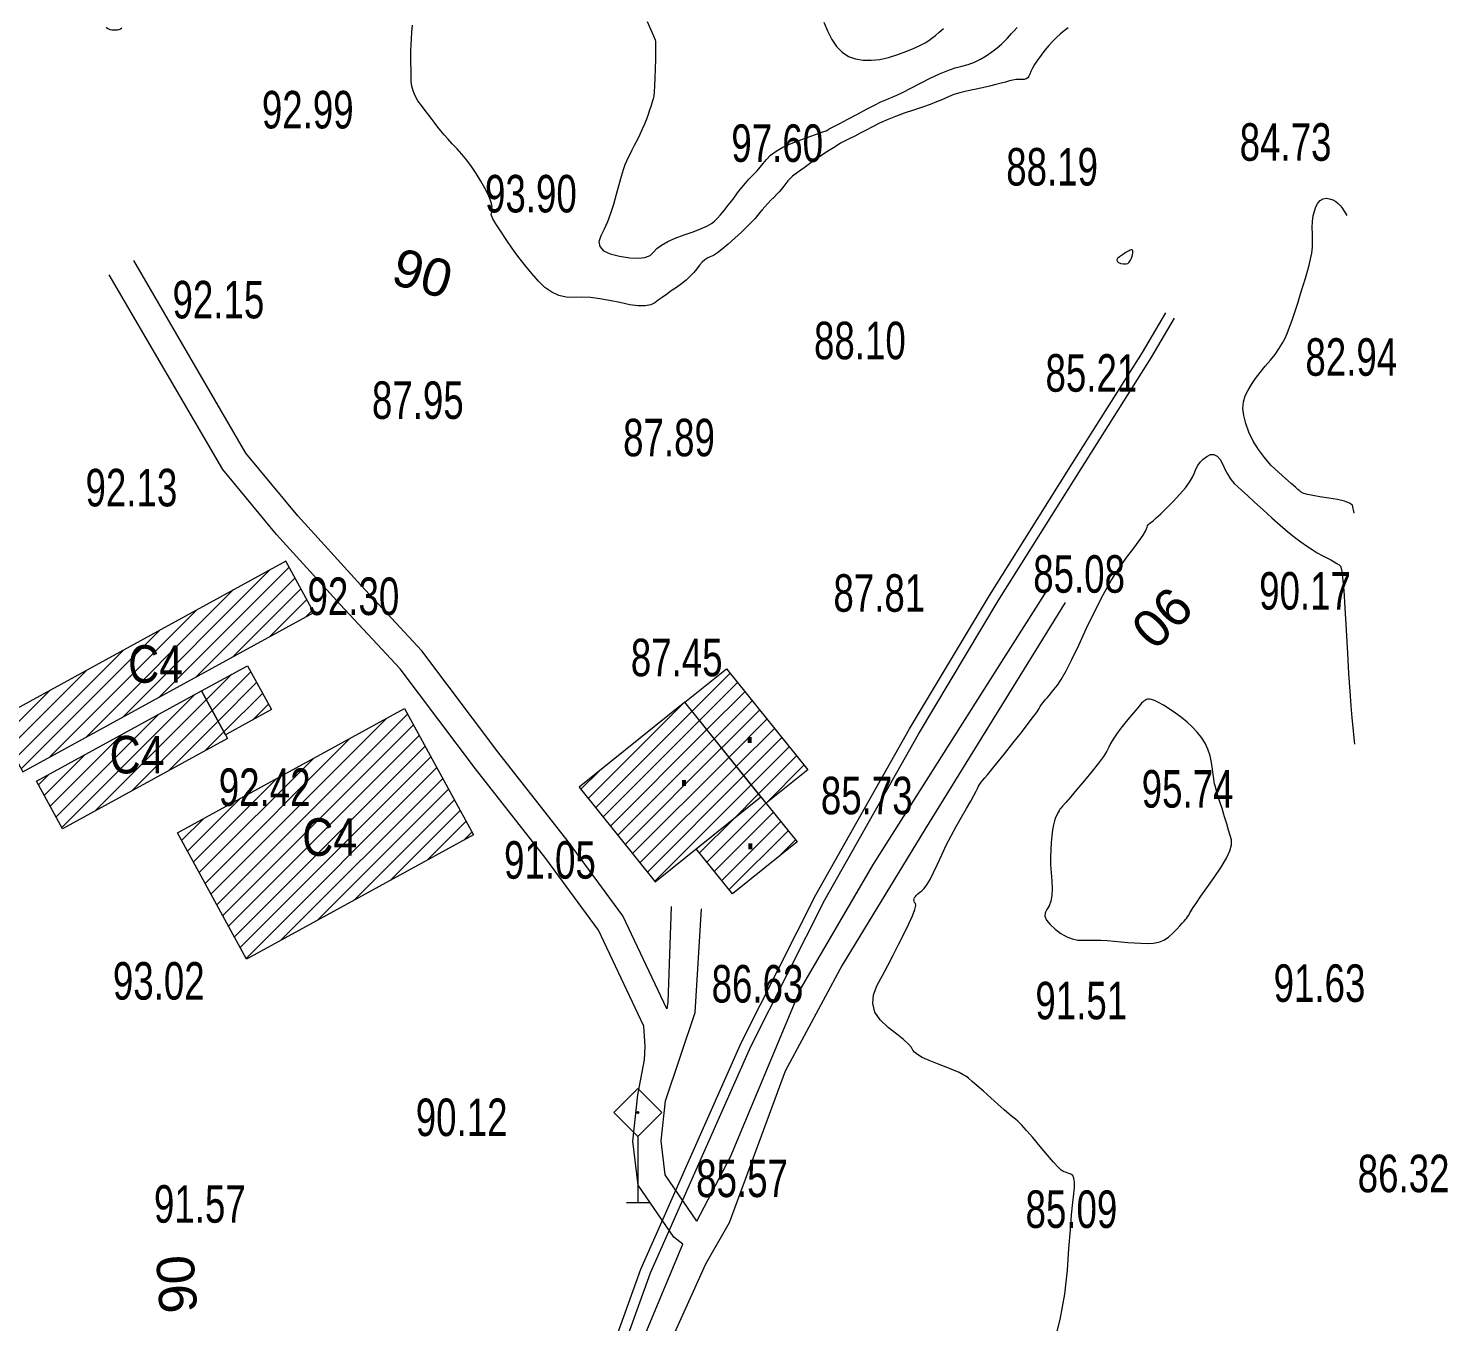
# Model space of a CAD drawing. Header units: metres. Extents: x 431726 to 434411, y 2469261 to 2472412.
# Drawn here: x 434259.7 to 434411.1, y 2471017.5 to 2471155.4 of the extents above; entities that cross this region are included whole.
import ezdxf
from ezdxf.enums import TextEntityAlignment as Align

# ---------------------------------------------------------------- set-up
doc = ezdxf.new("R2010")
doc.units = ezdxf.units.M
doc.header["$MEASUREMENT"] = 0
doc.linetypes.add('ACAD_ISO02W100', pattern=[15, 12, -3])
for name, color, linetype, lineweight in [('CAO DO', 8, 'Continuous', 18), ('duong be tong-ks', 8, 'Continuous', 18), ('duongsat', 8, 'DUONG_SAT', 18), ('hanh nha', 8, 'Continuous', 18), ('ks_giai phan cach', 8, 'Continuous', 18), ('ks_kyhieudoclap', 8, 'Continuous', 18), ('mat nuoc-ks', 8, 'DUONG_MEP_NUOC', 18), ('MH_DongMuc', 8, 'Continuous', 18), ('MH_DongMuc_Con', 8, 'Continuous', 18), ('nha cua-ks', 8, 'Continuous', 18)]:
    doc.layers.add(name, color=color, linetype=linetype, lineweight=lineweight)
doc.styles.get("Standard").update_dxf_attribs({"font": 'arial.ttf'})
doc.styles.add('THUY', font='VHARIALN.TTF')
doc.linetypes.add('DUONG_MEP_NUOC', pattern='A,0.2,[130,ltypeshp.shx,S=0.15,R=0,X=0,Y=0.15],0.05,[130,ltypeshp.shx,S=0.15,R=0,X=0,Y=0.15],1', length=1.25)
doc.linetypes.add('DUONG_SAT', pattern='A,5,[130,ltypeshp.shx,S=0.75,R=0,X=0,Y=0],5', length=10)

# ---------------------------------------------------------------- blocks, each defined once
blk = doc.blocks.new('Bienbao')
at = {"layer": 'ks_kyhieudoclap'}
h = blk.add_hatch(color=256, dxfattribs=at)
edge = h.paths.add_edge_path()
edge.add_arc((0, 8), 0.1, 0, 360)
blk.add_lwpolyline([(-2.12, 8), (0, 5.88), (2.12, 8), (0, 10.12)], close=True, dxfattribs=at)
for points in [[(0, 5.88), (0, 0)], [(-1, 0), (1, 0)]]:
    blk.add_lwpolyline(points, dxfattribs=at)
blk.add_circle((0, 8), 0.1, dxfattribs=at)

msp = doc.modelspace()

# ---------------------------------------------------------------- hatches: boundary and pattern name
at = {"layer": 'hanh nha', "lineweight": 0}
h = msp.add_hatch(dxfattribs=at)
h.set_pattern_fill('ANSI31', color=8, scale=10, style=0)
h.set_pattern_definition([(45, (0, 0), (-0.8838834765, 0.8838834765), [])])
h.paths.add_polyline_path([(434287.51, 2470973.12), (434280.17, 2470969.49), (434276.98, 2470975.93), (434284.33, 2470979.56)])
h.paths.add_polyline_path([(434289.18, 2470984.48), (434283.25, 2470981.55), (434284.26, 2470979.52), (434276.98, 2470975.93), (434272.57, 2470984.85), (434285.77, 2470991.38)])
h.paths.add_polyline_path([(434342.81, 2471076.36), (434338.38, 2471072.8), (434329.7, 2471083.59), (434334.13, 2471087.15)])
h.paths.add_polyline_path([(434341.68, 2471068.68), (434334.79, 2471063.14), (434330.92, 2471067.94), (434337.82, 2471073.48)])
h.paths.add_polyline_path([(434326.55, 2471064.42), (434337.82, 2471073.48), (434329.7, 2471083.59), (434318.43, 2471074.52)])
h.paths.add_polyline_path([(434307.17, 2471069.45), (434282.95, 2471056.19), (434275.58, 2471069.65), (434299.79, 2471082.91)])
h.paths.add_polyline_path([(434285.61, 2471082.79), (434280.71, 2471080.11), (434278.15, 2471084.79), (434283.04, 2471087.47)], flags=17)
h.paths.add_polyline_path([(434259.09, 2471076.16), (434290.13, 2471093.16), (434287.13, 2471098.63), (434256.09, 2471081.63)])
h.paths.add_polyline_path([(434280.92, 2471079.72), (434263.32, 2471070.09), (434260.55, 2471075.15), (434278.15, 2471084.79)])
h.paths.add_polyline_path([(434265.17, 2470970.99), (434266.72, 2470970.99), (434266.72, 2470971.83), (434265.17, 2470971.83)], flags=9)
h.paths.add_polyline_path([(434275.3, 2470971.03), (434276.85, 2470971.03), (434276.85, 2470971.87), (434275.3, 2470971.87)], flags=9)
h.paths.add_polyline_path([(434281.09, 2470973.6), (434282.65, 2470973.6), (434282.65, 2470974.44), (434281.09, 2470974.44)], flags=24)
h.paths.add_polyline_path([(434278.01, 2470981.07), (434285.94, 2470981.07), (434285.94, 2470987.27), (434278.01, 2470987.27)], flags=24)
h.paths.add_polyline_path([(434335.83, 2471079.1), (434337.38, 2471079.1), (434337.38, 2471079.94), (434335.83, 2471079.94)], flags=24)
h.paths.add_polyline_path([(434335.91, 2471067.76), (434337.47, 2471067.76), (434337.47, 2471068.6), (434335.91, 2471068.6)], flags=24)
h.paths.add_polyline_path([(434328.83, 2471074.52), (434330.38, 2471074.52), (434330.38, 2471075.36), (434328.83, 2471075.36)], flags=24)
h.paths.add_polyline_path([(434287.86, 2471066.1), (434295.79, 2471066.1), (434295.79, 2471072.3), (434287.86, 2471072.3)], flags=24)
h.paths.add_polyline_path([(434267.32, 2471074.89), (434275.24, 2471074.89), (434275.24, 2471081.09), (434267.32, 2471081.09)], flags=24)
h.paths.add_polyline_path([(434269.3, 2471084.56), (434277.22, 2471084.56), (434277.22, 2471090.76), (434269.3, 2471090.76)], flags=24)
h.paths.add_polyline_path([(434186.14, 2470973.56), (434187.7, 2470973.56), (434187.7, 2470974.4), (434186.14, 2470974.4)], flags=9)
at = {"layer": 'mat nuoc-ks', "linetype": 'ACAD_ISO02W100'}
h = msp.add_hatch(dxfattribs=at)
h.set_pattern_fill('MUDST', color=8, scale=10, style=0)
edge = h.paths.add_edge_path()
edge.add_spline(control_points=[(434252.41, 2470874.91), (434249.31, 2470876.21), (434245.82, 2470878.31), (434240.91, 2470880.78), (434234.82, 2470879.67), (434227.15, 2470878.97), (434221.24, 2470872.85), (434216.72, 2470868.68), (434211.58, 2470865.51), (434207.44, 2470862.52), (434203.35, 2470862.46), (434201.13, 2470862.55), (434199.05, 2470862.27), (434198.76, 2470860.54), (434198.32, 2470858.99), (434200.99, 2470854.29), (434208.98, 2470850.68), (434219.42, 2470844.39), (434230.07, 2470841.1), (434237.75, 2470836.82), (434242.69, 2470835.53), (434245.5, 2470835), (434247.52, 2470835.04), (434251.44, 2470839.08), (434256.88, 2470846.52), (434262.35, 2470856.22), (434265.06, 2470863.15), (434266.07, 2470866.13), (434266.1, 2470867.76), (434263.26, 2470869.61), (434258.79, 2470871.65), (434254.68, 2470873.96), (434252.41, 2470874.91)], knot_values=[0, 0, 0, 0, 10.083244, 12.398357, 16.054478, 28.061867, 34.398061, 40.89356, 46.515881, 52.63257, 55.578659, 58.391633, 59.706407, 61.100883, 63.041761, 64.430602, 76.552966, 88.080778, 101.324596, 109.627003, 114.332251, 116.499366, 118.316664, 120.01737, 132.694223, 146.495364, 153.124674, 154.905359, 156.040994, 157.644438, 164.150531, 171.518207, 171.518207, 171.518207, 171.518207], degree=3, periodic=0)
edge = h.paths.add_edge_path()
edge.add_spline(control_points=[(434260.55, 2470895.92), (434258, 2470896.92), (434254.66, 2470898.48), (434250.95, 2470900.46), (434249.16, 2470900.91), (434244.54, 2470900.77), (434242.23, 2470894.53), (434238.85, 2470890.4), (434238.61, 2470888.21), (434238.82, 2470886.6), (434241.01, 2470883.34), (434247.22, 2470880.48), (434253.72, 2470875.93), (434260.05, 2470873.89), (434263.11, 2470871.62), (434265.28, 2470871.13), (434266.37, 2470871.55), (434269.13, 2470874), (434269.15, 2470880.64), (434270.5, 2470885.97), (434271.4, 2470889.49), (434269.48, 2470891.77), (434265.79, 2470893.71), (434262.3, 2470895.23), (434260.55, 2470895.92)], knot_values=[0, 0, 0, 0, 8.212612, 11.063722, 12.561397, 13.72363, 24.56211, 28.084175, 29.72145, 30.99738, 32.88619, 41.125891, 50.815646, 56.760025, 60.783461, 62.158851, 63.145658, 64.182296, 73.034572, 80.502724, 81.935016, 83.131117, 88.855951, 94.507104, 94.507104, 94.507104, 94.507104], degree=3, periodic=0)
edge = h.paths.add_edge_path()
edge.add_spline(control_points=[(434281.45, 2470920.95), (434281.99, 2470924.94), (434283.98, 2470930.73), (434287.26, 2470936.61), (434287.6, 2470939.68), (434286.76, 2470941.48), (434278.25, 2470941.59), (434266.61, 2470946.57), (434254.15, 2470955.41), (434248.3, 2470963.15), (434246.14, 2470966.84), (434244.24, 2470968.61), (434240.42, 2470968.35), (434236.76, 2470967.55), (434233.23, 2470966.47), (434230.99, 2470964.32), (434232.84, 2470955.55), (434235.42, 2470944.5), (434238.86, 2470931.99), (434244.32, 2470923.77), (434251.71, 2470919.37), (434258.91, 2470914.58), (434265.3, 2470911.06), (434269.1, 2470908.18), (434272.28, 2470907.57), (434276.93, 2470908.06), (434278.48, 2470914.87), (434281.15, 2470918.82), (434281.45, 2470920.95)], knot_values=[0, 0, 0, 0, 12.073537, 18.101335, 19.945596, 21.172194, 23.512957, 42.674211, 60.3402, 68.133491, 71.530854, 73.281483, 75.509684, 82.310783, 84.919958, 86.391365, 91.1669, 108.551493, 123.138711, 129.029141, 137.666683, 148.468669, 155.054437, 159.633507, 162.45046, 164.654813, 172.871715, 179.306504, 179.306504, 179.306504, 179.306504], degree=3, periodic=0)
edge = h.paths.add_edge_path()
edge.add_spline(control_points=[(434228.66, 2471010.28), (434226.09, 2471015.18), (434222.94, 2471023.03), (434219.07, 2471030.67), (434217.98, 2471034.59), (434215.12, 2471035.55), (434209.35, 2471034.9), (434203.38, 2471033.75), (434198.37, 2471031.73), (434196.38, 2471026.87), (434198.22, 2471016.59), (434203.41, 2471002.91), (434212.29, 2470989.91), (434220.47, 2470981.23), (434223.1, 2470974.58), (434226.09, 2470972.32), (434230.46, 2470974.04), (434234.3, 2470975.53), (434239.81, 2470976), (434240.22, 2470979.28), (434236.91, 2470986.95), (434234.56, 2470998.09), (434230.27, 2471007.21), (434228.66, 2471010.28)], knot_values=[0, 0, 0, 0, 16.610174, 24.928491, 26.528305, 27.938527, 33.306561, 43.888616, 46.635895, 48.539921, 58.93532, 76.657237, 92.552693, 105.832641, 111.99502, 113.690098, 116.251334, 124.644351, 128.09371, 129.866389, 133.467988, 153.231462, 163.613617, 163.613617, 163.613617, 163.613617], degree=3, periodic=0)
edge = h.paths.add_edge_path()
edge.add_spline(control_points=[(434213.24, 2471049.82), (434212.9, 2471052.06), (434212.43, 2471055.3), (434210.96, 2471058.67), (434210.2, 2471060.45), (434207.38, 2471061.56), (434203.03, 2471059.82), (434199, 2471058.42), (434196.1, 2471057.66), (434194.58, 2471055.28), (434196.52, 2471048.66), (434196.16, 2471042.52), (434195.89, 2471035.94), (434198.95, 2471034.44), (434203.04, 2471036.11), (434207.81, 2471037.01), (434211.55, 2471038.6), (434213.62, 2471039.55), (434214.55, 2471040.55), (434215.02, 2471044.1), (434213.65, 2471047.09), (434213.24, 2471049.82)], knot_values=[0, 0, 0, 0, 6.796655, 9.559891, 11.296278, 12.175646, 18.320334, 24.008546, 25.635583, 26.901227, 31.972388, 44.377076, 47.595574, 49.116057, 53.70026, 59.923328, 63.943841, 65.823521, 66.697541, 67.892632, 76.167635, 76.167635, 76.167635, 76.167635], degree=3, periodic=0)
edge = h.paths.add_edge_path()
edge.add_spline(control_points=[(434199.78, 2471083.66), (434199.51, 2471086.66), (434199, 2471090.56), (434197.67, 2471094.89), (434190.89, 2471101.2), (434177.7, 2471099.61), (434165.69, 2471102.32), (434159.9, 2471102.91), (434154.31, 2471101.69), (434152.25, 2471095.82), (434154.41, 2471086.37), (434167.34, 2471083.65), (434176.4, 2471075.13), (434182.41, 2471069.51), (434183.19, 2471064.07), (434185.99, 2471063.39), (434190.12, 2471065.72), (434195.25, 2471067.53), (434199.82, 2471070.35), (434202.22, 2471073.97), (434201.42, 2471078.73), (434199.92, 2471082.06), (434199.78, 2471083.66)], knot_values=[0, 0, 0, 0, 9.054219, 11.939189, 13.11812, 36.448047, 46.195138, 50.674049, 53.819097, 62.673372, 65.080945, 82.485918, 94.252004, 103.239023, 106.966211, 108.143122, 111.259628, 120.450792, 124.953387, 126.929263, 133.145199, 137.969017, 137.969017, 137.969017, 137.969017], degree=3, periodic=0)
h.paths.add_polyline_path([(434233.53, 2470855.23), (434241.48, 2470855.23), (434241.48, 2470864.07), (434233.53, 2470864.07)], flags=24)
h.paths.add_polyline_path([(434252.09, 2470934.82), (434260.05, 2470934.82), (434260.05, 2470943.66), (434252.09, 2470943.66)], flags=24)
h.paths.add_polyline_path([(434217.64, 2470999.85), (434225.59, 2470999.85), (434225.59, 2471008.69), (434217.64, 2471008.69)], flags=24)
h.paths.add_polyline_path([(434200.88, 2471045.25), (434208.83, 2471045.25), (434208.83, 2471054.08), (434200.88, 2471054.08)], flags=24)
h.paths.add_polyline_path([(434177.58, 2471082.6), (434185.53, 2471082.6), (434185.53, 2471091.43), (434177.58, 2471091.43)], flags=24)

# ---------------------------------------------------------------- linework, layer by layer
at = {"layer": 'duong be tong-ks', "color": 8, "lineweight": 0}
for points in [[(434328.26, 2471061.81), (434327.88, 2471051.59), (434327.77, 2471050.87), (434323.1, 2471060.81), (434317.25, 2471068.74), (434309.75, 2471078.29), (434301.65, 2471089.07), (434295.14, 2471096.05), (434288.42, 2471103.45), (434282.89, 2471110.14), (434270.92, 2471130.69)], [(434325.39, 2471045.41), (434325.46, 2471046.91), (434325.33, 2471049.02), (434320.51, 2471059.27), (434314.86, 2471066.92), (434307.37, 2471076.46), (434299.35, 2471087.14), (434292.93, 2471094.01), (434286.15, 2471101.48), (434280.42, 2471108.41), (434268.32, 2471129.18)], [(434330.99, 2471028.22), (434327.61, 2471033.16), (434327.16, 2471036.79), (434327.64, 2471041.07), (434330.81, 2471050.47), (434331.48, 2471061.54)], [(434328.52, 2471026.52), (434324.72, 2471032.06), (434324.14, 2471036.77), (434324.69, 2471041.72), (434325.39, 2471045.43)]]:
    msp.add_lwpolyline(points, dxfattribs=at)
at = {"layer": 'duong be tong-ks', "color": 8, "linetype": 'Continuous', "lineweight": 0}
for points in [[(434330.99, 2471028.22), (434334.56, 2471035.11), (434342.04, 2471052.97), (434349.81, 2471066.31), (434362.3, 2471085.99), (434368.57, 2471095.86)], [(434370.26, 2471094.22), (434355.3, 2471070), (434346.49, 2471055.52), (434340.42, 2471044.22), (434334.44, 2471028.06), (434331.91, 2471023.64), (434328.15, 2471015.3), (434322.76, 2471000.95), (434318.6, 2470988.47), (434317.6, 2470983.41), (434314.9, 2470974.08), (434310.55, 2470955.76), (434308.51, 2470943.94), (434305.41, 2470926.19), (434300.93, 2470903.71), (434296.86, 2470887.52), (434294.04, 2470876.41), (434292.87, 2470871.38), (434289.13, 2470857.13), (434284.89, 2470841.58), (434282.88, 2470829.47), (434282.96, 2470825.54), (434284.76, 2470820.78), (434293.81, 2470815.43)], [(434312.87, 2470976.53), (434314.74, 2470984.49), (434319.98, 2471001.21), (434324.71, 2471013.96), (434325.72, 2471016.73), (434329.49, 2471025.77), (434328.52, 2471026.52)]]:
    msp.add_lwpolyline(points, dxfattribs=at)
at = {"layer": 'duongsat', "color": 8, "lineweight": 0}
for points in [[(434315.47, 2470996.6), (434325.02, 2471023.12), (434335.76, 2471047.34), (434343.67, 2471063.02), (434353.66, 2471080.74), (434362.19, 2471094.97), (434371.04, 2471109.07), (434378.5, 2471120.88), (434380.99, 2471125.1)], [(434316.52, 2470996.26), (434326.04, 2471022.71), (434336.75, 2471046.87), (434344.64, 2471062.5), (434354.61, 2471080.18), (434363.13, 2471094.39), (434371.97, 2471108.48), (434379.44, 2471120.3), (434381.93, 2471124.54)]]:
    msp.add_lwpolyline(points, dxfattribs=at)
at = {"layer": 'MH_DongMuc_Con', "color": 8, "lineweight": 0}
for points, elevation in [([(434269.64, 2471155.46), (434269.5, 2471155.35), (434269.34, 2471155.3), (434269.18, 2471155.27), (434269.02, 2471155.26), (434268.87, 2471155.25), (434268.71, 2471155.25), (434268.57, 2471155.26), (434268.42, 2471155.29), (434268.28, 2471155.35), (434268.14, 2471155.44), (434268.01, 2471155.57)], 94), ([(434370.57, 2471155.52), (434370.16, 2471155.2), (434369.76, 2471154.86), (434369.35, 2471154.48), (434368.94, 2471154.07), (434368.53, 2471153.62), (434368.11, 2471153.12), (434367.7, 2471152.58), (434367.32, 2471152.06), (434367.01, 2471151.59), (434366.77, 2471151.19), (434366.59, 2471150.85), (434366.49, 2471150.57), (434366.4, 2471150.35), (434366.28, 2471150.18), (434366.11, 2471150.06), (434365.9, 2471150), (434365.65, 2471150), (434365.36, 2471150), (434365.04, 2471149.98), (434364.69, 2471149.93), (434364.32, 2471149.84), (434363.91, 2471149.73), (434363.43, 2471149.6), (434362.87, 2471149.45), (434362.2, 2471149.29), (434361.45, 2471149.12), (434360.59, 2471148.93), (434359.75, 2471148.75), (434359.02, 2471148.56), (434358.4, 2471148.38), (434357.9, 2471148.19), (434357.51, 2471148.02), (434357.1, 2471147.82), (434356.56, 2471147.6), (434355.88, 2471147.34), (434355.06, 2471147.06), (434354.1, 2471146.74), (434353.1, 2471146.4), (434352.16, 2471146.05), (434351.29, 2471145.7), (434350.48, 2471145.33), (434349.73, 2471144.96), (434349.04, 2471144.59), (434348.4, 2471144.26), (434347.82, 2471143.96), (434347.29, 2471143.69), (434346.82, 2471143.46), (434346.32, 2471143.19), (434345.72, 2471142.83), (434345.01, 2471142.38), (434344.21, 2471141.84), (434343.3, 2471141.21), (434342.42, 2471140.58), (434341.73, 2471140.07), (434341.2, 2471139.67), (434340.85, 2471139.37), (434340.68, 2471139.19), (434340.59, 2471139.06), (434340.49, 2471138.92), (434340.38, 2471138.77), (434340.26, 2471138.61), (434340.13, 2471138.44), (434339.98, 2471138.25), (434339.78, 2471138.02), (434339.53, 2471137.75), (434339.23, 2471137.45), (434338.89, 2471137.11), (434338.55, 2471136.76), (434338.23, 2471136.43), (434337.94, 2471136.11), (434337.69, 2471135.8), (434337.46, 2471135.51), (434337.2, 2471135.19), (434336.82, 2471134.78), (434336.33, 2471134.29), (434335.74, 2471133.72), (434335.03, 2471133.06), (434334.31, 2471132.43), (434333.69, 2471131.91), (434333.17, 2471131.51), (434332.75, 2471131.24), (434332.42, 2471131.08), (434332.14, 2471130.96), (434331.85, 2471130.77), (434331.56, 2471130.51), (434331.27, 2471130.2), (434330.97, 2471129.82), (434330.65, 2471129.41), (434330.27, 2471129.01), (434329.84, 2471128.61), (434329.35, 2471128.21), (434328.8, 2471127.81), (434328.26, 2471127.44), (434327.75, 2471127.08), (434327.29, 2471126.75), (434326.87, 2471126.45), (434326.49, 2471126.17), (434326.06, 2471125.96), (434325.47, 2471125.86), (434324.73, 2471125.87), (434323.83, 2471125.98), (434322.77, 2471126.2), (434321.67, 2471126.44), (434320.63, 2471126.62), (434319.65, 2471126.73), (434318.73, 2471126.77), (434317.88, 2471126.75), (434317.06, 2471126.77), (434316.28, 2471126.96), (434315.52, 2471127.31), (434314.78, 2471127.83), (434314.08, 2471128.5), (434313.39, 2471129.29), (434312.7, 2471130.13), (434312.01, 2471131.01), (434311.32, 2471131.95), (434310.64, 2471132.95), (434310.03, 2471133.87), (434309.56, 2471134.6), (434309.24, 2471135.15), (434309.07, 2471135.5), (434309.03, 2471135.66), (434309.07, 2471135.75), (434309.1, 2471135.87), (434309.12, 2471136.03), (434309.13, 2471136.23), (434309.14, 2471136.46), (434309.09, 2471136.77), (434308.95, 2471137.2), (434308.71, 2471137.74), (434308.37, 2471138.4), (434307.94, 2471139.17), (434307.45, 2471139.97), (434306.95, 2471140.71), (434306.44, 2471141.4), (434305.93, 2471142.03), (434305.41, 2471142.6), (434304.9, 2471143.12), (434304.45, 2471143.62), (434304.04, 2471144.08), (434303.68, 2471144.51), (434303.36, 2471144.91), (434303.06, 2471145.3), (434302.74, 2471145.73), (434302.38, 2471146.19), (434302, 2471146.68), (434301.6, 2471147.21), (434301.22, 2471147.74), (434300.93, 2471148.27), (434300.71, 2471148.78), (434300.58, 2471149.28), (434300.53, 2471149.77), (434300.52, 2471150.25), (434300.51, 2471150.72), (434300.5, 2471151.18), (434300.49, 2471151.63), (434300.47, 2471152.07), (434300.47, 2471152.54), (434300.48, 2471153.08), (434300.5, 2471153.67), (434300.54, 2471154.32), (434300.6, 2471155.04), (434300.64, 2471155.79)], 94), ([(434325.7, 2471156.2), (434326.08, 2471155.31), (434326.35, 2471154.65), (434326.52, 2471154.23), (434326.57, 2471154.04), (434326.58, 2471153.88), (434326.58, 2471153.5), (434326.57, 2471152.92), (434326.56, 2471152.13), (434326.54, 2471151.14), (434326.51, 2471150.13), (434326.48, 2471149.31), (434326.44, 2471148.67), (434326.39, 2471148.21), (434326.34, 2471147.94), (434326.27, 2471147.73), (434326.18, 2471147.46), (434326.07, 2471147.12), (434325.94, 2471146.72), (434325.79, 2471146.26), (434325.61, 2471145.76), (434325.4, 2471145.24), (434325.16, 2471144.69), (434324.9, 2471144.13), (434324.6, 2471143.54), (434324.31, 2471142.97), (434324.05, 2471142.46), (434323.82, 2471142.01), (434323.63, 2471141.62), (434323.47, 2471141.28), (434323.31, 2471140.89), (434323.12, 2471140.35), (434322.91, 2471139.64), (434322.66, 2471138.77), (434322.39, 2471137.74), (434322.09, 2471136.67), (434321.78, 2471135.7), (434321.45, 2471134.81), (434321.11, 2471134.02), (434320.75, 2471133.32), (434320.54, 2471132.7), (434320.63, 2471132.18), (434321.03, 2471131.74), (434321.73, 2471131.4), (434322.74, 2471131.14), (434323.82, 2471130.98), (434324.72, 2471130.95), (434325.44, 2471131.03), (434325.99, 2471131.24), (434326.36, 2471131.57), (434326.72, 2471131.96), (434327.22, 2471132.34), (434327.88, 2471132.71), (434328.68, 2471133.07), (434329.64, 2471133.42), (434330.59, 2471133.76), (434331.39, 2471134.07), (434332.04, 2471134.37), (434332.53, 2471134.64), (434332.87, 2471134.89), (434333.16, 2471135.18), (434333.5, 2471135.56), (434333.9, 2471136.03), (434334.34, 2471136.59), (434334.84, 2471137.24), (434335.33, 2471137.9), (434335.78, 2471138.47), (434336.17, 2471138.95), (434336.52, 2471139.35), (434336.82, 2471139.66), (434337.1, 2471139.94), (434337.4, 2471140.27), (434337.72, 2471140.63), (434338.06, 2471141.04), (434338.41, 2471141.48), (434338.85, 2471141.93), (434339.44, 2471142.37), (434340.17, 2471142.78), (434341.04, 2471143.18), (434342.06, 2471143.57), (434343.05, 2471143.91), (434343.84, 2471144.19), (434344.41, 2471144.4), (434344.79, 2471144.54), (434344.96, 2471144.62), (434345.02, 2471144.66), (434345.07, 2471144.7), (434345.11, 2471144.73), (434345.14, 2471144.75), (434345.17, 2471144.76), (434345.3, 2471144.83), (434345.65, 2471145.01), (434346.22, 2471145.32), (434347.01, 2471145.74), (434348.03, 2471146.27), (434349.06, 2471146.82), (434349.93, 2471147.26), (434350.61, 2471147.6), (434351.13, 2471147.83), (434351.47, 2471147.96), (434351.8, 2471148.1), (434352.31, 2471148.33), (434352.98, 2471148.66), (434353.82, 2471149.09), (434354.83, 2471149.62), (434355.88, 2471150.15), (434356.85, 2471150.6), (434357.74, 2471150.96), (434358.54, 2471151.24), (434359.26, 2471151.43), (434359.93, 2471151.6), (434360.58, 2471151.84), (434361.22, 2471152.15), (434361.84, 2471152.52), (434362.44, 2471152.95), (434363, 2471153.39), (434363.46, 2471153.78), (434363.84, 2471154.12), (434364.13, 2471154.41), (434364.33, 2471154.65), (434364.53, 2471154.89), (434364.81, 2471155.18), (434365.16, 2471155.53)], 96), ([(434344.53, 2471156.11), (434344.92, 2471155.19), (434345.37, 2471154.26), (434345.89, 2471153.5), (434346.49, 2471152.9), (434347.17, 2471152.46), (434347.92, 2471152.2), (434348.73, 2471152.06), (434349.59, 2471152.05), (434350.49, 2471152.14), (434351.43, 2471152.35), (434352.42, 2471152.67), (434353.37, 2471153.03), (434354.17, 2471153.35), (434354.83, 2471153.65), (434355.35, 2471153.91), (434355.73, 2471154.15), (434356.06, 2471154.39), (434356.43, 2471154.69), (434356.84, 2471155.04), (434357.29, 2471155.45)], 98), ([(434401.1, 2471103.75), (434400.91, 2471104.59), (434400.58, 2471104.81), (434400.05, 2471105.01), (434399.31, 2471105.19), (434398.38, 2471105.36), (434397.43, 2471105.5), (434396.67, 2471105.63), (434396.11, 2471105.74), (434395.73, 2471105.84), (434395.54, 2471105.91), (434395.46, 2471105.97), (434395.38, 2471106.03), (434395.32, 2471106.08), (434395.26, 2471106.12), (434395.22, 2471106.16), (434395.1, 2471106.27), (434394.82, 2471106.52), (434394.38, 2471106.91), (434393.78, 2471107.44), (434393.02, 2471108.11), (434392.22, 2471108.87), (434391.51, 2471109.68), (434390.88, 2471110.53), (434390.33, 2471111.43), (434389.87, 2471112.37), (434389.52, 2471113.29), (434389.31, 2471114.15), (434389.23, 2471114.92), (434389.29, 2471115.63), (434389.48, 2471116.26), (434389.77, 2471116.86), (434390.13, 2471117.48), (434390.56, 2471118.11), (434391.05, 2471118.75), (434391.61, 2471119.41), (434392.17, 2471120.06), (434392.66, 2471120.68), (434393.07, 2471121.27), (434393.41, 2471121.83), (434393.69, 2471122.35), (434393.93, 2471122.91), (434394.19, 2471123.57), (434394.47, 2471124.33), (434394.77, 2471125.19), (434395.08, 2471126.15), (434395.38, 2471127.12), (434395.65, 2471128.01), (434395.9, 2471128.82), (434396.12, 2471129.55), (434396.3, 2471130.2), (434396.45, 2471130.82), (434396.56, 2471131.46), (434396.63, 2471132.12), (434396.65, 2471132.81), (434396.63, 2471133.52), (434396.61, 2471134.22), (434396.64, 2471134.86), (434396.72, 2471135.44), (434396.85, 2471135.96), (434397.02, 2471136.43), (434397.23, 2471136.82), (434397.48, 2471137.1), (434397.77, 2471137.27), (434398.09, 2471137.33), (434398.45, 2471137.27), (434398.8, 2471137.15), (434399.12, 2471136.98), (434399.4, 2471136.78), (434399.64, 2471136.53), (434399.85, 2471136.24), (434400.31, 2471135.48)], 84), ([(434376.73, 2471131.55), (434376.62, 2471131.48), (434376.48, 2471131.38), (434376.28, 2471131.24), (434376.05, 2471131.08), (434375.85, 2471130.9), (434375.77, 2471130.75), (434375.8, 2471130.61), (434375.94, 2471130.48), (434376.19, 2471130.38), (434376.48, 2471130.32), (434376.73, 2471130.32), (434376.94, 2471130.39), (434377.11, 2471130.52), (434377.24, 2471130.72), (434377.33, 2471130.94), (434377.41, 2471131.14), (434377.46, 2471131.32), (434377.49, 2471131.48), (434377.5, 2471131.62), (434377.48, 2471131.73), (434377.45, 2471131.8), (434377.39, 2471131.83), (434377.3, 2471131.83), (434377.2, 2471131.79), (434377.09, 2471131.74), (434376.99, 2471131.69), (434376.91, 2471131.65), (434376.85, 2471131.62), (434376.8, 2471131.59), (434376.73, 2471131.55)], 84), ([(434369.01, 2471014.97), (434369.72, 2471017.76), (434370.22, 2471020.44), (434370.5, 2471022.99), (434370.67, 2471025.32), (434370.82, 2471027.29), (434370.96, 2471028.92), (434371.09, 2471030.21), (434371.2, 2471031.14), (434371.26, 2471031.84), (434371.27, 2471032.4), (434371.2, 2471032.82), (434371.08, 2471033.11), (434370.88, 2471033.26), (434370.67, 2471033.33), (434370.48, 2471033.4), (434370.3, 2471033.46), (434370.15, 2471033.51), (434370.03, 2471033.55), (434369.83, 2471033.68), (434369.5, 2471034.02), (434369.01, 2471034.54), (434368.38, 2471035.27), (434367.6, 2471036.2), (434366.81, 2471037.14), (434366.16, 2471037.89), (434365.63, 2471038.48), (434365.23, 2471038.88), (434364.96, 2471039.11), (434364.7, 2471039.31), (434364.3, 2471039.64), (434363.77, 2471040.09), (434363.12, 2471040.67), (434362.33, 2471041.38), (434361.55, 2471042.09), (434360.89, 2471042.68), (434360.36, 2471043.14), (434359.96, 2471043.47), (434359.69, 2471043.68), (434359.4, 2471043.85), (434358.96, 2471044.07), (434358.35, 2471044.33), (434357.58, 2471044.65), (434356.66, 2471045.01), (434355.75, 2471045.37), (434355.03, 2471045.7), (434354.51, 2471045.99), (434354.18, 2471046.25), (434354.03, 2471046.48), (434353.89, 2471046.74), (434353.56, 2471047.11), (434353.03, 2471047.6), (434352.3, 2471048.19), (434351.39, 2471048.9), (434350.53, 2471049.69), (434349.98, 2471050.53), (434349.75, 2471051.43), (434349.83, 2471052.38), (434350.22, 2471053.39), (434350.78, 2471054.44), (434351.34, 2471055.51), (434351.91, 2471056.61), (434352.49, 2471057.74), (434353.09, 2471058.9), (434353.61, 2471059.96), (434354, 2471060.81), (434354.24, 2471061.46), (434354.34, 2471061.89), (434354.3, 2471062.11), (434354.21, 2471062.23), (434354.15, 2471062.35), (434354.13, 2471062.47), (434354.15, 2471062.6), (434354.2, 2471062.74), (434354.29, 2471062.87), (434354.41, 2471063.01), (434354.56, 2471063.16), (434354.75, 2471063.31), (434354.97, 2471063.46), (434355.23, 2471063.7), (434355.53, 2471064.1), (434355.87, 2471064.68), (434356.24, 2471065.42), (434356.66, 2471066.32), (434357.1, 2471067.32), (434357.59, 2471068.32), (434358.1, 2471069.32), (434358.64, 2471070.32), (434359.22, 2471071.33), (434359.76, 2471072.26), (434360.2, 2471073.03), (434360.54, 2471073.64), (434360.79, 2471074.1), (434360.93, 2471074.39), (434361.03, 2471074.61), (434361.16, 2471074.83), (434361.32, 2471075.05), (434361.49, 2471075.28), (434361.69, 2471075.51), (434361.98, 2471075.84), (434362.42, 2471076.38), (434363.03, 2471077.12), (434363.78, 2471078.06), (434364.69, 2471079.21), (434365.6, 2471080.35), (434366.33, 2471081.3), (434366.89, 2471082.04), (434367.27, 2471082.57), (434367.48, 2471082.91), (434367.61, 2471083.13), (434367.74, 2471083.34), (434367.88, 2471083.53), (434368.03, 2471083.71), (434368.18, 2471083.87), (434368.35, 2471084.05), (434368.57, 2471084.3), (434368.82, 2471084.6), (434369.11, 2471084.97), (434369.44, 2471085.4), (434369.85, 2471086.01), (434370.37, 2471086.92), (434370.99, 2471088.13), (434371.72, 2471089.65), (434372.56, 2471091.47), (434373.45, 2471093.35), (434374.32, 2471095.04), (434375.18, 2471096.56), (434376.02, 2471097.89), (434376.84, 2471099.04), (434377.58, 2471100), (434378.16, 2471100.79), (434378.58, 2471101.4), (434378.85, 2471101.83), (434378.95, 2471102.09), (434379, 2471102.24), (434379.06, 2471102.39), (434379.15, 2471102.52), (434379.27, 2471102.65), (434379.42, 2471102.76), (434379.64, 2471102.93), (434379.99, 2471103.24), (434380.46, 2471103.69), (434381.06, 2471104.28), (434381.78, 2471105), (434382.5, 2471105.76), (434383.09, 2471106.44), (434383.54, 2471107.04), (434383.86, 2471107.57), (434384.05, 2471108.03), (434384.2, 2471108.44), (434384.41, 2471108.82), (434384.67, 2471109.17), (434385, 2471109.5), (434385.38, 2471109.8), (434385.77, 2471109.99), (434386.14, 2471110), (434386.48, 2471109.83), (434386.79, 2471109.48), (434387.07, 2471108.95), (434387.34, 2471108.36), (434387.6, 2471107.86), (434387.85, 2471107.45), (434388.1, 2471107.12), (434388.34, 2471106.87), (434388.65, 2471106.59), (434389.1, 2471106.17), (434389.71, 2471105.62), (434390.46, 2471104.92), (434391.37, 2471104.09), (434392.31, 2471103.23), (434393.19, 2471102.46), (434393.99, 2471101.78), (434394.73, 2471101.19), (434395.39, 2471100.7), (434396.01, 2471100.27), (434396.6, 2471099.88), (434397.15, 2471099.53), (434397.67, 2471099.23), (434398.16, 2471098.98), (434398.6, 2471098.75), (434398.97, 2471098.56), (434399.26, 2471098.38), (434399.48, 2471098.23), (434399.63, 2471098.1), (434399.74, 2471097.73), (434399.85, 2471096.87), (434399.98, 2471095.5), (434400.1, 2471093.63), (434400.24, 2471091.26), (434400.37, 2471088.8), (434400.5, 2471086.63), (434400.62, 2471084.76), (434400.74, 2471083.19), (434400.85, 2471081.92), (434401.12, 2471079.11)], 86), ([(434378.42, 2471083.47), (434378.15, 2471083.17), (434377.79, 2471082.75), (434377.33, 2471082.2), (434376.77, 2471081.52), (434376.21, 2471080.82), (434375.74, 2471080.19), (434375.37, 2471079.65), (434375.1, 2471079.18), (434374.92, 2471078.78), (434374.71, 2471078.36), (434374.35, 2471077.79), (434373.83, 2471077.07), (434373.15, 2471076.22), (434372.32, 2471075.22), (434371.49, 2471074.24), (434370.83, 2471073.46), (434370.33, 2471072.87), (434369.99, 2471072.48), (434369.81, 2471072.28), (434369.71, 2471072.16), (434369.61, 2471071.99), (434369.5, 2471071.79), (434369.38, 2471071.55), (434369.25, 2471071.27), (434369.13, 2471070.93), (434369.02, 2471070.49), (434368.92, 2471069.96), (434368.84, 2471069.34), (434368.77, 2471068.63), (434368.73, 2471067.86), (434368.71, 2471067.06), (434368.72, 2471066.24), (434368.76, 2471065.4), (434368.83, 2471064.52), (434368.87, 2471063.69), (434368.84, 2471062.98), (434368.74, 2471062.37), (434368.57, 2471061.87), (434368.32, 2471061.48), (434368.12, 2471061.13), (434368.11, 2471060.75), (434368.29, 2471060.33), (434368.65, 2471059.87), (434369.19, 2471059.37), (434369.82, 2471058.92), (434370.43, 2471058.57), (434371.03, 2471058.33), (434371.62, 2471058.2), (434372.2, 2471058.19), (434372.78, 2471058.21), (434373.4, 2471058.21), (434374.06, 2471058.2), (434374.76, 2471058.16), (434375.49, 2471058.09), (434376.24, 2471058.02), (434376.96, 2471057.96), (434377.66, 2471057.91), (434378.35, 2471057.88), (434379.02, 2471057.85), (434379.65, 2471057.87), (434380.25, 2471057.99), (434380.79, 2471058.21), (434381.3, 2471058.53), (434381.75, 2471058.94), (434382.16, 2471059.36), (434382.49, 2471059.72), (434382.76, 2471060.01), (434382.96, 2471060.24), (434383.1, 2471060.4), (434383.2, 2471060.53), (434383.32, 2471060.7), (434383.44, 2471060.88), (434383.56, 2471061.1), (434383.7, 2471061.33), (434383.91, 2471061.67), (434384.26, 2471062.2), (434384.75, 2471062.91), (434385.38, 2471063.8), (434386.16, 2471064.88), (434386.9, 2471065.98), (434387.46, 2471066.93), (434387.83, 2471067.73), (434388, 2471068.38), (434387.99, 2471068.89), (434387.86, 2471069.37), (434387.69, 2471069.94), (434387.5, 2471070.61), (434387.26, 2471071.37), (434387, 2471072.23), (434386.74, 2471073.07), (434386.53, 2471073.75), (434386.37, 2471074.27), (434386.26, 2471074.65), (434386.21, 2471074.88), (434386.17, 2471075.09), (434386.12, 2471075.42), (434386.05, 2471075.87), (434385.97, 2471076.44), (434385.87, 2471077.14), (434385.73, 2471077.87), (434385.5, 2471078.57), (434385.2, 2471079.22), (434384.82, 2471079.83), (434384.35, 2471080.4), (434383.83, 2471080.94), (434383.27, 2471081.46), (434382.67, 2471081.95), (434382.04, 2471082.42), (434381.37, 2471082.86), (434380.74, 2471083.25), (434380.21, 2471083.55), (434379.78, 2471083.76), (434379.47, 2471083.88), (434379.25, 2471083.92), (434379.1, 2471083.9), (434378.95, 2471083.86), (434378.82, 2471083.8), (434378.69, 2471083.73), (434378.58, 2471083.63), (434378.42, 2471083.47)], 94)]:
    msp.add_lwpolyline(points, dxfattribs=dict(at, elevation=elevation))
at = {"layer": 'nha cua-ks', "color": 8, "lineweight": 0, "extrusion": (0, 0, -1)}
for points in [[(-434259.09, 2471076.16), (-434290.13, 2471093.16), (-434287.13, 2471098.63), (-434256.09, 2471081.63)], [(-434285.61, 2471082.79), (-434280.71, 2471080.11), (-434278.15, 2471084.79), (-434283.04, 2471087.47)], [(-434280.92, 2471079.72), (-434263.32, 2471070.09), (-434260.55, 2471075.15), (-434278.15, 2471084.79)], [(-434307.17, 2471069.45), (-434282.95, 2471056.19), (-434275.58, 2471069.65), (-434299.79, 2471082.91)]]:
    msp.add_lwpolyline(points, close=True, dxfattribs=at)
at = {"layer": 'nha cua-ks', "color": 8, "lineweight": 0}
for points in [[(434342.81, 2471076.36), (434338.38, 2471072.8), (434329.7, 2471083.59), (434334.13, 2471087.15)], [(434326.55, 2471064.42), (434337.82, 2471073.48), (434329.7, 2471083.59), (434318.43, 2471074.52)], [(434341.68, 2471068.68), (434334.79, 2471063.14), (434330.92, 2471067.94), (434337.82, 2471073.48)]]:
    msp.add_lwpolyline(points, close=True, dxfattribs=at)

# ---------------------------------------------------------------- block references
at = {"layer": 'ks_giai phan cach', "color": 8, "xscale": 1.200000000186265, "yscale": 1.200000000186265, "zscale": 1.200000000186265}
msp.add_blockref('Bienbao', (434324.69, 2471030.22), dxfattribs=at)

# ---------------------------------------------------------------- texts
at = {"layer": 'CAO DO', "color": 8, "lineweight": 0, "width": 0.7}
for s, p in [('92.99', (434284.59, 2471144.78, 92.99)), ('97.60', (434334.66, 2471141.21, 97.6)), ('84.73', (434388.88, 2471141.33, 84.73)), ('88.19', (434363.98, 2471138.69, 88.19)), ('93.90', (434308.39, 2471135.82, 93.9)), ('92.15', (434275.06, 2471124.52, 92.15)), ('88.10', (434343.48, 2471120.16, 88.1)), ('82.94', (434395.89, 2471118.4, 82.94)), ('85.21', (434368.17, 2471116.7, 85.21)), ('87.95', (434296.33, 2471113.8, 87.95)), ('87.89', (434323.12, 2471109.81, 87.89)), ('92.13', (434265.78, 2471104.47, 92.13)), ('85.08', (434366.86, 2471095.26, 85.08)), ('87.81', (434345.55, 2471093.23, 87.81)), ('90.17', (434390.96, 2471093.46, 90.17)), ('92.30', (434289.46, 2471092.88, 92.3)), ('87.45', (434323.94, 2471086.35, 87.45)), ('92.42', (434279.99, 2471072.52, 92.42)), ('95.74', (434378.43, 2471072.34, 95.74)), ('85.73', (434344.21, 2471071.63, 85.73)), ('91.05', (434310.42, 2471064.76, 91.05)), ('93.02', (434268.7, 2471051.86, 93.02)), ('86.63', (434332.56, 2471051.55, 86.63)), ('91.63', (434392.5, 2471051.62, 91.63)), ('91.51', (434367.09, 2471049.76, 91.51)), ('90.12', (434301, 2471037.31, 90.12)), ('86.32', (434401.47, 2471031.32, 86.32)), ('85.57', (434330.91, 2471030.8, 85.56)), ('91.57', (434273.08, 2471028.07, 91.57)), ('85.09', (434366.04, 2471027.51, 85.09))]:
    msp.add_text(s, height=4, dxfattribs=at).set_placement(p)
at = {"layer": 'MH_DongMuc', "color": 8, "lineweight": 0}
for rotation, p in [(344.2765, (434301.73, 2471129.34, 90)), (224.8528, (434380.6, 2471092.59, 90)), (93.8851, (434275.5, 2471021.5, 90))]:
    msp.add_text('90', height=4, rotation=rotation, dxfattribs=at).set_placement(p, align=Align.MIDDLE)
at = {"layer": 'nha cua-ks', "color": 8, "style": 'THUY'}
for s, p in [('c4', (434270.33, 2471085.66)), ('c4', (434268.35, 2471075.99)), ('.', (434335.97, 2471079.24)), ('.', (434328.97, 2471074.66)), ('c4', (434288.9, 2471067.2)), ('.', (434336.05, 2471067.9))]:
    msp.add_text(s, height=4, dxfattribs=at).set_placement(p)

doc.saveas('drawing.dxf')
